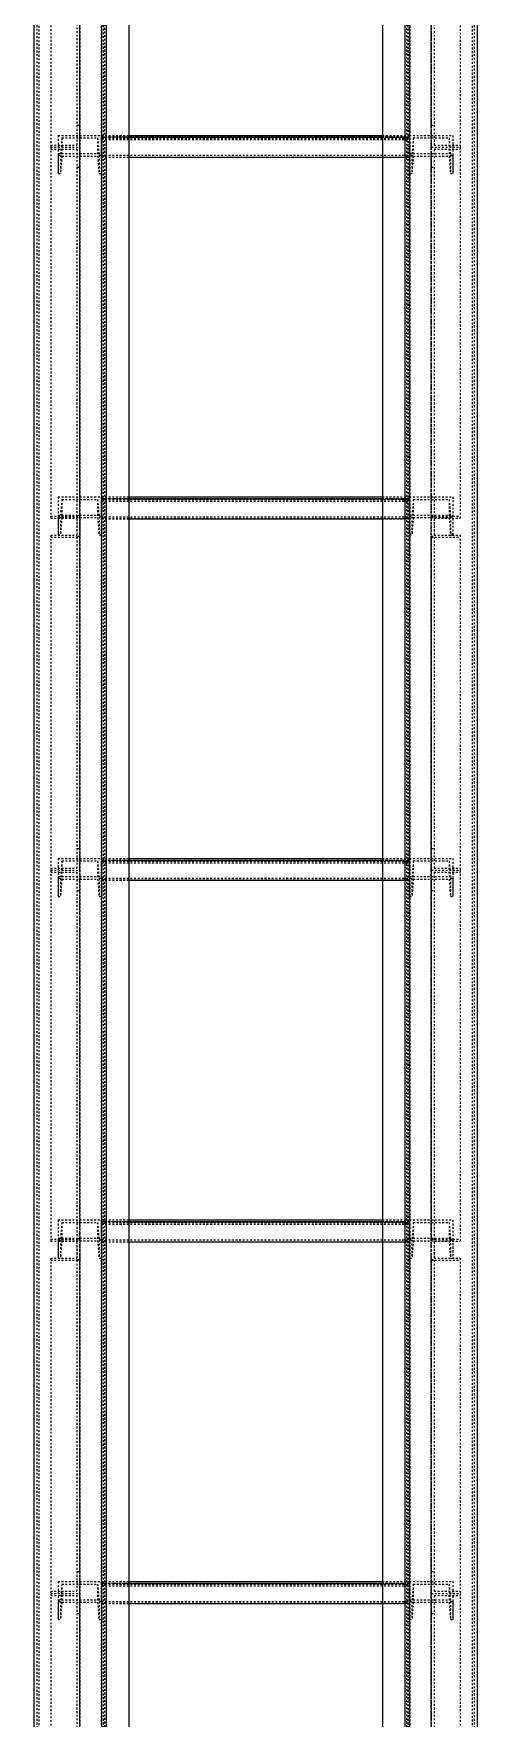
# Model space of a CAD drawing. Header units: millimetres. Extents: x 5143 to 30813, y 232 to 21408.
# Drawn here: x 26131.7 to 26254.1, y 7894.1 to 8359.6 of the extents above; entities that cross this region are included whole.
import ezdxf

# ---------------------------------------------------------------- set-up
doc = ezdxf.new("R2010")
doc.units = ezdxf.units.MM
doc.header["$LTSCALE"] = 0.25
for name, pattern in [('XKITLINE00', [0]), ('XKITLINE02', [4, 2, -2]), ('XKITLINE03', [6, 3, -1, 1, -1])]:
    doc.linetypes.add(name, pattern=pattern)

msp = doc.modelspace()

# ---------------------------------------------------------------- linework, layer by layer
at = {"color": 1, "linetype": 'XKITLINE03'}
for p, q in [((26144.38, 7525.02), (26144.38, 9181.75)), ((26150.38, 9180.27), (26150.38, 7540.28)), ((26235.38, 7540.27), (26235.38, 9180.27)), ((26241.36, 7525.02), (26241.36, 9181.75)), ((26144.38, 8328.24), (26144.38, 8420.27)), ((26241.36, 8420.27), (26241.36, 8328.24)), ((26144.38, 8226.28), (26144.38, 8328.24)), ((26150.38, 8326.5), (26150.38, 8331.52)), ((26235.36, 8330.99), (26150.38, 8330.99)), ((26235.36, 8331.52), (26235.36, 8326.5)), ((26241.36, 8328.24), (26241.36, 8226.28)), ((26150.38, 8226.6), (26150.38, 8231.62)), ((26235.36, 8231.09), (26150.38, 8231.09)), ((26235.36, 8231.62), (26235.36, 8226.6)), ((26144.38, 8128.44), (26144.38, 8220.47)), ((26241.36, 8220.47), (26241.36, 8128.44)), ((26144.38, 8026.48), (26144.38, 8128.44)), ((26150.38, 8126.7), (26150.38, 8131.72)), ((26235.36, 8131.19), (26150.38, 8131.19)), ((26235.36, 8131.72), (26235.36, 8126.7)), ((26241.36, 8128.44), (26241.36, 8026.48)), ((26150.38, 8026.8), (26150.38, 8031.83)), ((26235.36, 8031.29), (26150.38, 8031.29)), ((26235.36, 8031.83), (26235.36, 8026.8)), ((26144.38, 7928.64), (26144.38, 8020.67)), ((26241.36, 8020.67), (26241.36, 7928.64)), ((26150.38, 7926.9), (26150.38, 7931.93)), ((26235.36, 7931.93), (26235.36, 7926.9)), ((26144.38, 7826.68), (26144.38, 7928.64)), ((26235.36, 7931.39), (26150.38, 7931.39)), ((26241.36, 7928.64), (26241.36, 7826.68))]:
    msp.add_line(p, q, dxfattribs=at)
at = {"color": 3, "linetype": 'XKITLINE02'}
for p, q in [((26150.38, 9180.27), (26150.38, 7539.38)), ((26151.23, 9180.21), (26151.23, 7539.44)), ((26234.53, 9180.21), (26234.53, 7539.44)), ((26235.38, 9180.27), (26235.38, 7539.38)), ((26132.53, 9176.95), (26132.53, 7533.97)), ((26133.06, 9176.75), (26133.07, 7533.54)), ((26150.3, 9176.75), (26150.3, 7533.54)), ((26150.83, 9176.95), (26150.83, 7533.97)), ((26151.68, 9176.95), (26151.68, 7582.78)), ((26234.91, 9176.95), (26234.91, 7533.97)), ((26235.44, 9176.75), (26235.45, 7533.54)), ((26252.68, 9176.75), (26252.68, 7533.54)), ((26253.21, 9176.95), (26253.21, 7533.97)), ((26254.06, 9176.95), (26254.06, 7570.38)), ((26227.88, 9119.58), (26227.88, 7540.24)), ((26157.88, 9110.57), (26157.88, 7540.24)), ((26143.58, 8426.33), (26143.58, 8328.84)), ((26144.38, 8426.33), (26144.38, 8328.24)), ((26241.36, 8426.33), (26241.36, 8328.24)), ((26242.16, 8426.33), (26242.16, 8328.84)), ((26136.38, 8420.87), (26136.38, 8328.24)), ((26249.36, 8420.87), (26249.36, 8328.24)), ((26143.58, 8334.3), (26144.38, 8334.3)), ((26143.58, 8334.3), (26143.58, 8328.84)), ((26144.38, 8334.3), (26144.38, 8328.24)), ((26241.36, 8334.3), (26242.16, 8334.3)), ((26136.38, 8328.84), (26143.58, 8328.84)), ((26136.38, 8328.84), (26136.38, 8328.24)), ((26136.38, 8328.24), (26144.38, 8328.24)), ((26136.38, 8328.24), (26136.38, 8225.72)), ((26136.38, 8328.24), (26144.38, 8328.24)), ((26136.38, 8327.68), (26143.58, 8327.68)), ((26138.38, 8331.52), (26138.38, 8326.5)), ((26138.38, 8331.52), (26138.38, 8326.03)), ((26138.38, 8331.52), (26150.38, 8331.52)), ((26139.44, 8330.82), (26139.06, 8326.03)), ((26139.44, 8330.82), (26139.44, 8325.8)), ((26139.44, 8330.82), (26149.32, 8330.82)), ((26143.58, 8327.68), (26143.58, 8220.72)), ((26144.38, 8328.24), (26144.38, 8220.72)), ((26149.32, 8330.82), (26149.32, 8325.8)), ((26149.32, 8330.82), (26149.7, 8326.03)), ((26150.38, 8331.52), (26150.38, 8326.5)), ((26150.38, 8331.52), (26150.38, 8326.03)), ((26150.38, 8331.52), (26157.88, 8331.52)), ((26150.38, 8331.52), (26150.38, 8325.49)), ((26150.38, 8330.99), (26157.88, 8330.99)), ((26150.38, 8330.78), (26235.36, 8330.78)), ((26150.38, 8330.33), (26235.36, 8330.33)), ((26227.88, 8331.52), (26235.36, 8331.52)), ((26227.88, 8330.99), (26235.36, 8330.99)), ((26235.36, 8331.52), (26235.36, 8326.03)), ((26235.36, 8331.52), (26247.36, 8331.52)), ((26235.36, 8331.52), (26235.36, 8326.5)), ((26235.36, 8331.52), (26235.36, 8325.49)), ((26236.42, 8330.82), (26236.04, 8326.03)), ((26236.42, 8330.82), (26246.3, 8330.82)), ((26236.42, 8330.82), (26236.42, 8325.8)), ((26241.36, 8328.24), (26249.36, 8328.24)), ((26241.36, 8328.24), (26241.36, 8322.69)), ((26241.36, 8328.24), (26249.36, 8328.24)), ((26242.16, 8328.84), (26249.36, 8328.84)), ((26242.16, 8327.68), (26242.16, 8322.69)), ((26242.16, 8327.68), (26249.36, 8327.68)), ((26242.16, 8327.68), (26242.16, 8220.72)), ((26246.3, 8330.82), (26246.68, 8326.03)), ((26246.3, 8330.82), (26246.3, 8325.8)), ((26247.36, 8331.52), (26247.36, 8326.03)), ((26247.36, 8331.52), (26247.36, 8326.5)), ((26249.36, 8328.24), (26249.36, 8327.68)), ((26249.36, 8328.24), (26249.36, 8225.72)), ((26138.38, 8326.5), (26138.38, 8321)), ((26138.38, 8326.5), (26150.38, 8326.5)), ((26138.38, 8326.03), (26138.38, 8321)), ((26138.38, 8326.03), (26139.06, 8326.03)), ((26139.06, 8326.03), (26139.06, 8321)), ((26139.44, 8325.8), (26139.06, 8321)), ((26139.44, 8325.8), (26149.32, 8325.8)), ((26149.32, 8325.8), (26149.7, 8321)), ((26149.7, 8326.03), (26149.7, 8321)), ((26149.7, 8326.03), (26150.38, 8326.03)), ((26150.38, 8326.5), (26150.38, 8321)), ((26150.38, 8326.03), (26150.38, 8321)), ((26150.38, 8326.03), (26235.36, 8326.03)), ((26150.38, 8326), (26235.36, 8326)), ((26150.38, 8325.52), (26235.36, 8325.52)), ((26150.38, 8325.49), (26157.88, 8325.49)), ((26227.88, 8325.49), (26235.36, 8325.49)), ((26235.36, 8326.5), (26235.36, 8321)), ((26235.36, 8326.5), (26247.36, 8326.5)), ((26235.36, 8326.03), (26236.04, 8326.03)), ((26235.36, 8326.03), (26235.36, 8321)), ((26236.04, 8326.03), (26236.04, 8321)), ((26236.42, 8325.8), (26236.04, 8321)), ((26236.42, 8325.8), (26246.3, 8325.8)), ((26241.36, 8326.5), (26241.36, 8220.72)), ((26246.3, 8325.8), (26246.68, 8321)), ((26246.68, 8326.03), (26247.36, 8326.03)), ((26246.68, 8326.03), (26246.68, 8321)), ((26247.36, 8326.5), (26247.36, 8321)), ((26247.36, 8326.03), (26247.36, 8321)), ((26138.38, 8321), (26139.06, 8321)), ((26143.58, 8322.69), (26144.38, 8322.69)), ((26149.7, 8321), (26150.38, 8321)), ((26235.36, 8321), (26236.04, 8321)), ((26241.36, 8322.69), (26242.16, 8322.69)), ((26246.68, 8321), (26247.36, 8321)), ((26138.38, 8231.62), (26138.38, 8226.6)), ((26138.38, 8231.62), (26138.38, 8226.13)), ((26138.38, 8231.62), (26150.38, 8231.62)), ((26139.44, 8230.92), (26139.06, 8226.13)), ((26139.44, 8230.92), (26139.44, 8225.9)), ((26139.44, 8230.92), (26149.32, 8230.92)), ((26149.32, 8230.92), (26149.32, 8225.9)), ((26149.32, 8230.92), (26149.7, 8226.13)), ((26150.38, 8231.62), (26157.88, 8231.62)), ((26150.38, 8231.62), (26150.38, 8225.59)), ((26150.38, 8231.62), (26150.38, 8226.6)), ((26150.38, 8231.62), (26150.38, 8226.13)), ((26150.38, 8231.09), (26157.88, 8231.09)), ((26150.38, 8230.88), (26235.36, 8230.88)), ((26150.38, 8230.43), (26235.36, 8230.43)), ((26227.88, 8231.62), (26235.36, 8231.62)), ((26227.88, 8231.09), (26235.36, 8231.09)), ((26235.36, 8231.62), (26235.36, 8221.1)), ((26235.36, 8231.62), (26247.36, 8231.62)), ((26235.36, 8231.62), (26235.36, 8225.59)), ((26236.42, 8230.92), (26236.04, 8226.13)), ((26236.42, 8230.92), (26246.3, 8230.92)), ((26236.42, 8230.92), (26236.42, 8225.9)), ((26246.3, 8230.92), (26246.68, 8226.13)), ((26246.3, 8230.92), (26246.3, 8225.9)), ((26247.36, 8231.62), (26247.36, 8221.1)), ((26136.38, 8226.28), (26136.38, 8225.72)), ((26136.38, 8226.28), (26144.38, 8226.28)), ((26136.38, 8225.72), (26143.58, 8225.72)), ((26138.38, 8226.6), (26138.38, 8221.1)), ((26138.38, 8226.6), (26150.38, 8226.6)), ((26138.38, 8226.13), (26138.38, 8221.1)), ((26138.38, 8226.13), (26139.06, 8226.13)), ((26139.06, 8226.13), (26139.06, 8221.1)), ((26139.44, 8225.9), (26139.06, 8221.1)), ((26139.44, 8225.9), (26149.32, 8225.9)), ((26143.58, 8226.53), (26143.58, 8129.05)), ((26143.58, 8226.53), (26144.38, 8226.53)), ((26143.58, 8225.72), (26143.58, 8220.72)), ((26144.38, 8226.53), (26144.38, 8128.44)), ((26144.38, 8226.28), (26144.38, 8220.72)), ((26149.32, 8225.9), (26149.7, 8221.1)), ((26149.7, 8226.13), (26149.7, 8221.1)), ((26149.7, 8226.13), (26150.38, 8226.13)), ((26150.38, 8226.6), (26150.38, 8221.1)), ((26150.38, 8226.13), (26235.36, 8226.13)), ((26150.38, 8226.13), (26150.38, 8221.1)), ((26150.38, 8226.1), (26235.36, 8226.1)), ((26150.38, 8225.62), (26235.36, 8225.62)), ((26150.38, 8225.59), (26157.88, 8225.59)), ((26227.88, 8225.59), (26235.36, 8225.59)), ((26235.36, 8226.6), (26247.36, 8226.6)), ((26235.36, 8226.13), (26236.04, 8226.13)), ((26236.04, 8226.13), (26236.04, 8221.1)), ((26236.42, 8225.9), (26236.04, 8221.1)), ((26236.42, 8225.9), (26246.3, 8225.9)), ((26241.36, 8226.53), (26241.36, 8220.47)), ((26241.36, 8226.53), (26242.16, 8226.53)), ((26241.36, 8226.53), (26241.36, 8128.44)), ((26241.36, 8226.28), (26249.36, 8226.28)), ((26242.16, 8226.53), (26242.16, 8221.07)), ((26242.16, 8226.53), (26242.16, 8129.05)), ((26242.16, 8225.72), (26249.36, 8225.72)), ((26246.3, 8225.9), (26246.68, 8221.1)), ((26246.68, 8226.13), (26247.36, 8226.13)), ((26246.68, 8226.13), (26246.68, 8221.1)), ((26136.38, 8221.07), (26136.38, 8128.44)), ((26136.38, 8221.07), (26143.58, 8221.07)), ((26136.38, 8220.47), (26144.38, 8220.47)), ((26138.38, 8221.1), (26139.06, 8221.1)), ((26143.58, 8220.72), (26144.38, 8220.72)), ((26149.7, 8221.1), (26150.38, 8221.1)), ((26235.36, 8221.1), (26236.04, 8221.1)), ((26241.36, 8220.72), (26242.16, 8220.72)), ((26241.36, 8220.47), (26249.36, 8220.47)), ((26242.16, 8221.07), (26249.36, 8221.07)), ((26246.68, 8221.1), (26247.36, 8221.1)), ((26249.36, 8221.07), (26249.36, 8220.47)), ((26249.36, 8221.07), (26249.36, 8128.44)), ((26143.58, 8134.5), (26144.38, 8134.5)), ((26143.58, 8134.5), (26143.58, 8129.05)), ((26144.38, 8134.5), (26144.38, 8128.44)), ((26241.36, 8134.5), (26242.16, 8134.5)), ((26136.38, 8129.05), (26143.58, 8129.05)), ((26136.38, 8129.05), (26136.38, 8128.44)), ((26136.38, 8128.44), (26136.38, 8025.92)), ((26136.38, 8128.44), (26144.38, 8128.44)), ((26136.38, 8128.44), (26144.38, 8128.44)), ((26136.38, 8127.88), (26143.58, 8127.88)), ((26138.38, 8131.72), (26138.38, 8126.7)), ((26138.38, 8131.72), (26138.38, 8126.23)), ((26138.38, 8131.72), (26150.38, 8131.72)), ((26139.44, 8131.03), (26139.06, 8126.23)), ((26139.44, 8131.03), (26139.44, 8126)), ((26139.44, 8131.03), (26149.32, 8131.03)), ((26143.58, 8127.88), (26143.58, 8020.92)), ((26144.38, 8128.44), (26144.38, 8020.92)), ((26149.32, 8131.03), (26149.32, 8126)), ((26149.32, 8131.03), (26149.7, 8126.23)), ((26150.38, 8131.72), (26157.88, 8131.72)), ((26150.38, 8131.72), (26150.38, 8125.69)), ((26150.38, 8131.72), (26150.38, 8126.7)), ((26150.38, 8131.72), (26150.38, 8126.23)), ((26150.38, 8131.19), (26157.88, 8131.19)), ((26150.38, 8130.98), (26235.36, 8130.98)), ((26150.38, 8130.53), (26235.36, 8130.53)), ((26227.88, 8131.72), (26235.36, 8131.72)), ((26227.88, 8131.19), (26235.36, 8131.19)), ((26235.36, 8131.72), (26235.36, 8126.23)), ((26235.36, 8131.72), (26247.36, 8131.72)), ((26235.36, 8131.72), (26235.36, 8126.7)), ((26235.36, 8131.72), (26235.36, 8125.69)), ((26236.42, 8131.03), (26236.04, 8126.23)), ((26236.42, 8131.03), (26246.3, 8131.03)), ((26236.42, 8131.03), (26236.42, 8126)), ((26241.36, 8128.44), (26241.36, 8122.89)), ((26241.36, 8128.44), (26249.36, 8128.44)), ((26241.36, 8128.44), (26249.36, 8128.44)), ((26242.16, 8129.05), (26249.36, 8129.05)), ((26242.16, 8127.88), (26242.16, 8122.89)), ((26242.16, 8127.88), (26249.36, 8127.88)), ((26242.16, 8127.88), (26242.16, 8020.92)), ((26246.3, 8131.03), (26246.68, 8126.23)), ((26246.3, 8131.03), (26246.3, 8126)), ((26247.36, 8131.72), (26247.36, 8126.23)), ((26247.36, 8131.72), (26247.36, 8126.7)), ((26249.36, 8128.44), (26249.36, 8127.88)), ((26249.36, 8128.44), (26249.36, 8025.92)), ((26138.38, 8126.7), (26138.38, 8121.2)), ((26138.38, 8126.7), (26150.38, 8126.7)), ((26138.38, 8126.23), (26138.38, 8121.2)), ((26138.38, 8126.23), (26139.06, 8126.23)), ((26139.06, 8126.23), (26139.06, 8121.2)), ((26139.44, 8126), (26139.06, 8121.2)), ((26139.44, 8126), (26149.32, 8126)), ((26143.58, 8122.89), (26144.38, 8122.89)), ((26149.32, 8126), (26149.7, 8121.2)), ((26149.7, 8126.23), (26149.7, 8121.2)), ((26149.7, 8126.23), (26150.38, 8126.23)), ((26150.38, 8126.7), (26150.38, 8121.2)), ((26150.38, 8126.23), (26235.36, 8126.23)), ((26150.38, 8126.23), (26150.38, 8121.2)), ((26150.38, 8126.2), (26235.36, 8126.2)), ((26150.38, 8125.72), (26235.36, 8125.72)), ((26150.38, 8125.69), (26157.88, 8125.69)), ((26227.88, 8125.69), (26235.36, 8125.69)), ((26235.36, 8126.7), (26235.36, 8121.2)), ((26235.36, 8126.7), (26247.36, 8126.7)), ((26235.36, 8126.23), (26236.04, 8126.23)), ((26235.36, 8126.23), (26235.36, 8121.2)), ((26236.04, 8126.23), (26236.04, 8121.2)), ((26236.42, 8126), (26236.04, 8121.2)), ((26236.42, 8126), (26246.3, 8126)), ((26241.36, 8126.7), (26241.36, 8020.92)), ((26241.36, 8122.89), (26242.16, 8122.89)), ((26246.3, 8126), (26246.68, 8121.2)), ((26246.68, 8126.23), (26247.36, 8126.23)), ((26246.68, 8126.23), (26246.68, 8121.2)), ((26247.36, 8126.7), (26247.36, 8121.2)), ((26247.36, 8126.23), (26247.36, 8121.2)), ((26138.38, 8121.2), (26139.06, 8121.2)), ((26149.7, 8121.2), (26150.38, 8121.2)), ((26235.36, 8121.2), (26236.04, 8121.2)), ((26246.68, 8121.2), (26247.36, 8121.2)), ((26138.38, 8031.83), (26138.38, 8026.8)), ((26138.38, 8031.83), (26138.38, 8026.33)), ((26138.38, 8031.83), (26150.38, 8031.83)), ((26139.44, 8031.13), (26139.06, 8026.33)), ((26139.44, 8031.13), (26139.44, 8026.1)), ((26139.44, 8031.13), (26149.32, 8031.13)), ((26149.32, 8031.13), (26149.32, 8026.1)), ((26149.32, 8031.13), (26149.7, 8026.33)), ((26150.38, 8031.83), (26157.88, 8031.83)), ((26150.38, 8031.83), (26150.38, 8025.79)), ((26150.38, 8031.83), (26150.38, 8026.8)), ((26150.38, 8031.83), (26150.38, 8026.33)), ((26150.38, 8031.29), (26157.88, 8031.29)), ((26150.38, 8031.08), (26235.36, 8031.08)), ((26150.38, 8030.64), (26235.36, 8030.64)), ((26227.88, 8031.83), (26235.36, 8031.83)), ((26227.88, 8031.29), (26235.36, 8031.29)), ((26235.36, 8031.83), (26235.36, 8026.33)), ((26235.36, 8031.83), (26247.36, 8031.83)), ((26235.36, 8031.83), (26235.36, 8026.8)), ((26235.36, 8031.83), (26235.36, 8025.79)), ((26236.42, 8031.13), (26236.04, 8026.33)), ((26236.42, 8031.13), (26246.3, 8031.13)), ((26236.42, 8031.13), (26236.42, 8026.1)), ((26246.3, 8031.13), (26246.68, 8026.33)), ((26246.3, 8031.13), (26246.3, 8026.1)), ((26247.36, 8031.83), (26247.36, 8026.33)), ((26247.36, 8031.83), (26247.36, 8026.48)), ((26136.38, 8026.48), (26136.38, 8025.92)), ((26136.38, 8026.48), (26144.38, 8026.48)), ((26136.38, 8025.92), (26143.58, 8025.92)), ((26138.38, 8026.8), (26138.38, 8021.3)), ((26138.38, 8026.8), (26150.38, 8026.8)), ((26138.38, 8026.33), (26138.38, 8021.3)), ((26138.38, 8026.33), (26139.06, 8026.33)), ((26139.06, 8026.33), (26139.06, 8021.3)), ((26139.44, 8026.1), (26139.06, 8021.3)), ((26139.44, 8026.1), (26149.32, 8026.1)), ((26143.58, 8026.73), (26143.58, 7929.25)), ((26143.58, 8026.73), (26144.38, 8026.73)), ((26143.58, 8025.92), (26143.58, 8020.92)), ((26144.38, 8026.73), (26144.38, 7928.64)), ((26144.38, 8026.48), (26144.38, 8020.92)), ((26149.32, 8026.1), (26149.7, 8021.3)), ((26149.7, 8026.33), (26149.7, 8021.3)), ((26149.7, 8026.33), (26150.38, 8026.33)), ((26150.38, 8026.8), (26150.38, 8021.3)), ((26150.38, 8026.33), (26235.36, 8026.33)), ((26150.38, 8026.33), (26150.38, 8021.3)), ((26150.38, 8026.3), (26235.36, 8026.3)), ((26150.38, 8025.82), (26235.36, 8025.82)), ((26150.38, 8025.79), (26157.88, 8025.79)), ((26227.88, 8025.79), (26235.36, 8025.79)), ((26235.36, 8026.8), (26235.36, 8021.3)), ((26235.36, 8026.8), (26247.36, 8026.8)), ((26235.36, 8026.33), (26236.04, 8026.33)), ((26235.36, 8026.33), (26235.36, 8021.3)), ((26236.04, 8026.33), (26236.04, 8021.3)), ((26236.42, 8026.1), (26236.04, 8021.3)), ((26236.42, 8026.1), (26246.3, 8026.1)), ((26241.36, 8026.73), (26241.36, 8020.67)), ((26241.36, 8026.73), (26242.16, 8026.73)), ((26241.36, 8026.73), (26241.36, 7928.64)), ((26241.36, 8026.48), (26249.36, 8026.48)), ((26242.16, 8026.73), (26242.16, 8021.28)), ((26242.16, 8026.73), (26242.16, 7929.25)), ((26242.16, 8025.92), (26249.36, 8025.92)), ((26246.3, 8026.1), (26246.68, 8021.3)), ((26246.68, 8026.33), (26247.36, 8026.33)), ((26246.68, 8026.33), (26246.68, 8021.3)), ((26247.36, 8026.48), (26247.36, 8021.3)), ((26247.36, 8026.33), (26247.36, 8021.3)), ((26136.38, 8021.28), (26136.38, 7928.64)), ((26136.38, 8021.28), (26143.58, 8021.28)), ((26136.38, 8020.67), (26144.38, 8020.67)), ((26138.38, 8021.3), (26139.06, 8021.3)), ((26143.58, 8020.92), (26144.38, 8020.92)), ((26149.7, 8021.3), (26150.38, 8021.3)), ((26235.36, 8021.3), (26236.04, 8021.3)), ((26241.36, 8020.92), (26242.16, 8020.92)), ((26241.36, 8020.67), (26249.36, 8020.67)), ((26242.16, 8021.28), (26249.36, 8021.28)), ((26246.68, 8021.3), (26247.36, 8021.3)), ((26249.36, 8021.28), (26249.36, 8020.67)), ((26249.36, 8021.28), (26249.36, 7928.64)), ((26138.38, 7931.93), (26138.38, 7926.9)), ((26138.38, 7931.93), (26138.38, 7926.43)), ((26138.38, 7931.93), (26150.38, 7931.93)), ((26143.58, 7934.71), (26144.38, 7934.71)), ((26143.58, 7934.71), (26143.58, 7929.25)), ((26144.38, 7934.71), (26144.38, 7928.64)), ((26150.38, 7931.93), (26157.88, 7931.93)), ((26150.38, 7931.93), (26150.38, 7925.89)), ((26150.38, 7931.93), (26150.38, 7926.9)), ((26150.38, 7931.93), (26150.38, 7926.43)), ((26227.88, 7931.93), (26235.36, 7931.93)), ((26235.36, 7931.93), (26235.36, 7926.43)), ((26235.36, 7931.93), (26247.36, 7931.93)), ((26235.36, 7931.93), (26235.36, 7926.9)), ((26235.36, 7931.93), (26235.36, 7925.89)), ((26241.36, 7934.71), (26242.16, 7934.71)), ((26247.36, 7931.93), (26247.36, 7926.43)), ((26247.36, 7931.93), (26247.36, 7926.9)), ((26136.38, 7929.25), (26143.58, 7929.25)), ((26136.38, 7929.25), (26136.38, 7928.64)), ((26136.38, 7928.64), (26144.38, 7928.64)), ((26136.38, 7928.64), (26136.38, 7826.12)), ((26136.38, 7928.64), (26144.38, 7928.64)), ((26136.38, 7928.08), (26143.58, 7928.08)), ((26139.44, 7931.23), (26139.06, 7926.43)), ((26139.44, 7931.23), (26139.44, 7926.2)), ((26139.44, 7931.23), (26149.32, 7931.23)), ((26143.58, 7928.08), (26143.58, 7821.13)), ((26144.38, 7928.64), (26144.38, 7821.13)), ((26149.32, 7931.23), (26149.32, 7926.2)), ((26149.32, 7931.23), (26149.7, 7926.43)), ((26150.38, 7931.39), (26157.88, 7931.39)), ((26150.38, 7931.18), (26235.36, 7931.18)), ((26150.38, 7930.74), (26235.36, 7930.74)), ((26227.88, 7931.39), (26235.36, 7931.39)), ((26236.42, 7931.23), (26236.04, 7926.43)), ((26236.42, 7931.23), (26246.3, 7931.23)), ((26236.42, 7931.23), (26236.42, 7926.2)), ((26241.36, 7928.64), (26249.36, 7928.64)), ((26241.36, 7928.64), (26241.36, 7923.09)), ((26241.36, 7928.64), (26249.36, 7928.64)), ((26242.16, 7929.25), (26249.36, 7929.25)), ((26242.16, 7928.08), (26242.16, 7923.09)), ((26242.16, 7928.08), (26249.36, 7928.08)), ((26242.16, 7928.08), (26242.16, 7821.13)), ((26246.3, 7931.23), (26246.68, 7926.43)), ((26246.3, 7931.23), (26246.3, 7926.2)), ((26249.36, 7928.64), (26249.36, 7928.08)), ((26249.36, 7928.64), (26249.36, 7826.12)), ((26138.38, 7926.9), (26138.38, 7921.41)), ((26138.38, 7926.9), (26150.38, 7926.9)), ((26138.38, 7926.43), (26138.38, 7921.41)), ((26138.38, 7926.43), (26139.06, 7926.43)), ((26139.06, 7926.43), (26139.06, 7921.41)), ((26139.44, 7926.2), (26139.06, 7921.41)), ((26139.44, 7926.2), (26149.32, 7926.2)), ((26143.58, 7923.09), (26144.38, 7923.09)), ((26149.32, 7926.2), (26149.7, 7921.41)), ((26149.7, 7926.43), (26149.7, 7921.41)), ((26149.7, 7926.43), (26150.38, 7926.43)), ((26150.38, 7926.9), (26150.38, 7921.41)), ((26150.38, 7926.43), (26235.36, 7926.43)), ((26150.38, 7926.43), (26150.38, 7921.41)), ((26150.38, 7926.4), (26235.36, 7926.4)), ((26150.38, 7925.92), (26235.36, 7925.92)), ((26150.38, 7925.89), (26157.88, 7925.89)), ((26227.88, 7925.89), (26235.36, 7925.89)), ((26235.36, 7926.9), (26235.36, 7921.41)), ((26235.36, 7926.9), (26247.36, 7926.9)), ((26235.36, 7926.43), (26236.04, 7926.43)), ((26235.36, 7926.43), (26235.36, 7921.41)), ((26236.04, 7926.43), (26236.04, 7921.41)), ((26236.42, 7926.2), (26236.04, 7921.41)), ((26236.42, 7926.2), (26246.3, 7926.2)), ((26241.36, 7926.9), (26241.36, 7821.13)), ((26241.36, 7923.09), (26242.16, 7923.09)), ((26246.3, 7926.2), (26246.68, 7921.41)), ((26246.68, 7926.43), (26247.36, 7926.43)), ((26246.68, 7926.43), (26246.68, 7921.41)), ((26247.36, 7926.9), (26247.36, 7921.41)), ((26247.36, 7926.43), (26247.36, 7921.41)), ((26138.38, 7921.41), (26139.06, 7921.41)), ((26149.7, 7921.41), (26150.38, 7921.41)), ((26235.36, 7921.41), (26236.04, 7921.41)), ((26246.68, 7921.41), (26247.36, 7921.41))]:
    msp.add_line(p, q, dxfattribs=at)
at = {"color": 7, "linetype": 'XKITLINE00'}
for p, q in [((26131.68, 9069.97), (26131.68, 7650.57)), ((26151.68, 9069.97), (26151.68, 7650.57)), ((26157.88, 9069.97), (26157.88, 7650.57)), ((26227.88, 9069.97), (26227.88, 7650.57)), ((26234.06, 9069.97), (26234.06, 7650.57)), ((26254.06, 9069.97), (26254.06, 7650.57)), ((26157.88, 8331.52), (26227.88, 8331.52)), ((26157.88, 8330.99), (26227.88, 8330.99)), ((26157.88, 8325.49), (26227.88, 8325.49)), ((26157.88, 8231.62), (26227.88, 8231.62)), ((26157.88, 8231.09), (26227.88, 8231.09)), ((26157.88, 8225.59), (26227.88, 8225.59)), ((26157.88, 8131.72), (26227.88, 8131.72)), ((26157.88, 8131.19), (26227.88, 8131.19)), ((26157.88, 8125.69), (26227.88, 8125.69)), ((26157.88, 8031.83), (26227.88, 8031.83)), ((26157.88, 8031.29), (26227.88, 8031.29)), ((26157.88, 8025.79), (26227.88, 8025.79)), ((26157.88, 7931.93), (26227.88, 7931.93)), ((26157.88, 7931.39), (26227.88, 7931.39)), ((26157.88, 7925.89), (26227.88, 7925.89))]:
    msp.add_line(p, q, dxfattribs=at)
at = {"color": 1, "linetype": 'XKITLINE00'}
for centre in [(26144.38, 8328.24), (26144.38, 8328.24), (26150.38, 8331.52), (26150.38, 8330.99), (26235.36, 8331.52), (26235.36, 8330.99), (26241.36, 8328.24), (26241.36, 8328.24), (26150.38, 8326.5), (26235.36, 8326.5), (26150.38, 8231.62), (26150.38, 8231.09), (26235.36, 8231.62), (26235.36, 8231.09), (26144.38, 8226.28), (26150.38, 8226.6), (26235.36, 8226.6), (26241.36, 8226.28), (26144.38, 8220.47), (26241.36, 8220.47), (26144.38, 8128.44), (26144.38, 8128.44), (26150.38, 8131.72), (26150.38, 8131.19), (26235.36, 8131.72), (26235.36, 8131.19), (26241.36, 8128.44), (26241.36, 8128.44), (26150.38, 8126.7), (26235.36, 8126.7), (26150.38, 8031.83), (26150.38, 8031.29), (26235.36, 8031.83), (26235.36, 8031.29), (26144.38, 8026.48), (26150.38, 8026.8), (26235.36, 8026.8), (26241.36, 8026.48), (26144.38, 8020.67), (26241.36, 8020.67), (26150.38, 7931.93), (26235.36, 7931.93), (26144.38, 7928.64), (26144.38, 7928.64), (26150.38, 7931.39), (26235.36, 7931.39), (26241.36, 7928.64), (26241.36, 7928.64), (26150.38, 7926.9), (26235.36, 7926.9)]:
    msp.add_circle(centre, 0.05, dxfattribs=at)

doc.saveas('drawing.dxf')
